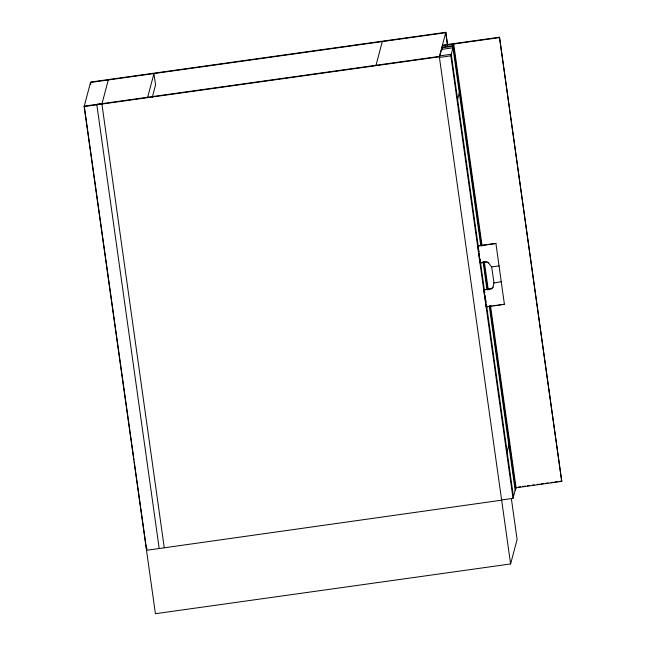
<?xml version="1.0" encoding="UTF-8"?>
<svg xmlns="http://www.w3.org/2000/svg" width="646" height="646" viewBox="0 0 646 646"><rect width="100%" height="100%" fill="white"/><g stroke="black" fill="none" stroke-linecap="round" stroke-linejoin="round"><path stroke-width="0.97" d="M493.988 282.698L492.979 287.413L491.477 288.843L483.902 289.884L486.301 306.947L504.405 304.314L495.91 243.453L477.862 245.876L480.172 262.922L486.664 262.026L488.61 263.075L491.735 267.105L493.972 282.956L501.094 281.777M511.39 498.841L517.099 539.45L510.606 563.95L155.42 613.7L84.15 106.55L90.634 82.05L445.829 32.3L447.654 45.293M96.94 104.369L101.979 103.788L108.326 79.846M147.676 97.263L153.958 73.571L155.565 84.981L152.294 97.304M147.013 548.422L146.513 550.303L501.805 500.157M376.012 65.286L382.295 41.586M510.606 563.95L439.337 56.8L445.829 32.3M481.464 245.981L453.298 45.575L453.718 44.017L482.086 245.908M450.843 55.831L453.387 46.213L441.977 47.812L439.425 57.437L450.843 55.831L513.029 498.324L501.611 499.923M457.586 99.266L459.298 92.806M515.492 487.859L561.745 481.383L499.487 37.226L442.405 45.22M480.188 262.89L485.792 261.921M483.902 289.876L491.541 288.6L493.051 287.163M491.816 266.855L499.075 265.958M486.301 306.939L486.091 304.847M507.118 451.732L508.83 445.272M513.029 498.324L515.581 488.699M561.745 481.383L499.487 37.226M495.91 243.453L477.806 246.078M486.357 306.745L492.042 305.929M493.94 305.663L497.154 305.203M442.3 45.616L499.382 37.621M453.298 45.575L441.888 47.174L442.252 49.807M441.557 49.395L452.975 47.796L480.769 245.577M439.845 55.855L451.263 54.256L478.355 247.038M84.255 106.146L439.442 56.396M84.15 106.55L439.337 56.8M498.76 304.977L501.175 304.637M518.552 487.044L520.514 486.769M522.485 486.495L525.44 486.083M527.402 485.8L529.373 485.526M532.328 485.114L534.299 484.839M537.246 484.427L539.216 484.153M541.187 483.87L543.157 483.596M546.104 483.184L548.074 482.909M551.03 482.497L552.992 482.223M554.962 481.94L557.918 481.528M559.888 481.254L561.85 480.979M503.177 304.403L504.405 304.314M486.721 261.791L488.675 262.825M484.338 261.896L488.271 289.884M490.516 305.873L516.081 487.778L515.669 489.337L489.821 305.437M483.644 261.46L487.641 289.933M483.014 261.549L486.939 289.505M489.329 306.479L515.161 490.282M478.775 250.034L479.057 252.029M479.34 254.031L479.615 256.026M480.035 259.022L480.317 261.016M480.6 263.019L484.807 292.969M485.227 295.965L485.509 297.959M485.792 299.962L486.075 301.957M486.495 304.952L513.449 496.742M478.42 249.84L478.694 251.819M478.977 253.805L479.397 256.777M479.671 258.755L480.091 261.727M483.959 289.683L484.492 293.478M484.758 295.367L485.154 298.218M485.421 300.107L485.824 302.95M447.403 44.695L445.716 32.704L90.529 82.454L90.811 84.448M101.907 104.063L164.27 547.816M96.835 104.773L159.199 548.527M84.384 107.099L133.98 459.952M134.255 461.955L140.44 505.931M140.723 507.926L146.618 549.908"/></g></svg>
